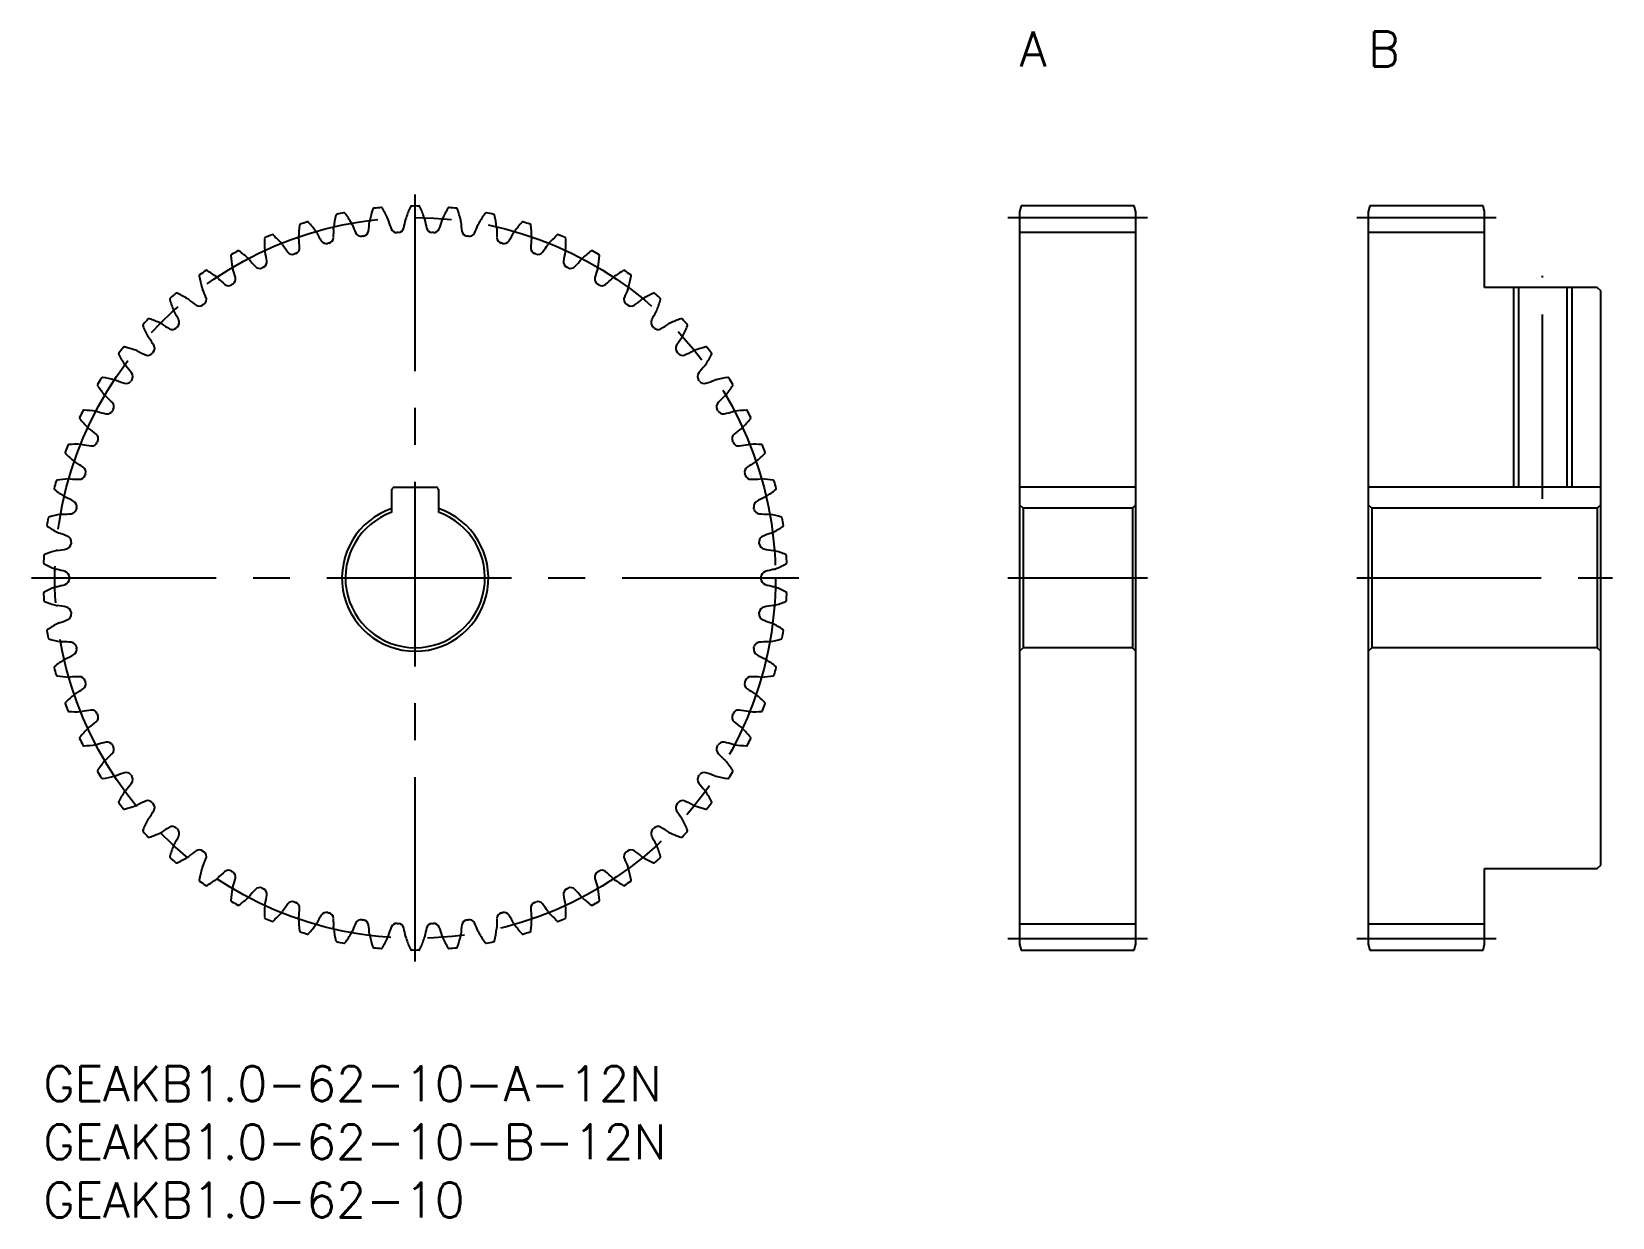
# Model space of a CAD drawing. Extents: x -1 to 135, y -13 to 89.
import ezdxf

# ---------------------------------------------------------------- set-up
doc = ezdxf.new("R2010")
doc.units = 0
doc.header["$LTSCALE"] = 0.5
doc.linetypes.add('CENTER', pattern=[50.8, 31.75, -6.35, 6.35, -6.35])
for name, color, linetype in [('MSM_CENTER', 1, 'CENTER'), ('MSM_CONTINUOUS', 7, 'CONTINUOUS'), ('MSM_NARROW', 5, 'CONTINUOUS'), ('MSM_PART_NUMBER', 7, 'CONTINUOUS')]:
    doc.layers.add(name, color=color, linetype=linetype)
doc.styles.get("Standard").update_dxf_attribs({"font": 'txt.shx', "height": 2, "bigfont": 'bigfont.shx'})

# ---------------------------------------------------------------- blocks, each defined once
blk = doc.blocks.new('*U3')
at = {"layer": 'MSM_PART_NUMBER'}
blk.add_text('GEAKB1.0-62-10-B-12N', height=3, dxfattribs=at).set_placement((0, -8))
blk = doc.blocks.new('*U4')
at = {"layer": 'MSM_PART_NUMBER'}
blk.add_text('GEAKB1.0-62-10-A-12N', height=3, dxfattribs=at).set_placement((0, -3))
blk = doc.blocks.new('*U5')
at = {"layer": 'MSM_PART_NUMBER'}
blk.add_text('GEAKB1.0-62-10', height=3, dxfattribs=at).set_placement((0, -13))
blk = doc.blocks.new('*U6')
at = {"layer": 'MSM_PART_NUMBER'}
blk.add_text('A', height=3, dxfattribs=at).set_placement((84, 86))
blk = doc.blocks.new('*U7')
at = {"layer": 'MSM_PART_NUMBER'}
blk.add_text('B', height=3, dxfattribs=at).set_placement((114, 86))

msp = doc.modelspace()

# ---------------------------------------------------------------- linework, layer by layer
at = {"layer": 'MSM_CENTER'}
for p, q in [((32, 9), (32, 75)), ((83, 73), (95, 73)), ((113, 73), (125, 73)), ((129, 48.8), (129, 68)), ((-1, 42), (65, 42)), ((83, 42), (95, 42)), ((113, 42), (135, 42)), ((83, 11), (95, 11)), ((113, 11), (125, 11))]:
    msp.add_line(p, q, dxfattribs=at)
msp.add_circle((32, 42), 31, dxfattribs=at)
at = {"layer": 'MSM_CONTINUOUS'}
for p, q in [((84.13, 74), (84, 73.5)), ((84, 73.5), (84, 10.5)), ((93.87, 74), (84.13, 74)), ((94, 73.5), (93.87, 74)), ((94, 10.5), (94, 73.5)), ((114.13, 74), (114, 73.5)), ((114, 73.5), (114, 10.5)), ((123.87, 74), (114.13, 74)), ((124, 73.5), (123.87, 74)), ((124, 67), (124, 73.5)), ((84, 71.75), (94, 71.75)), ((114, 71.75), (124, 71.75)), ((133.7, 67), (124, 67)), ((126.93, 67), (126.93, 49.8)), ((131.07, 67), (131.07, 49.8)), ((134, 66.7), (133.7, 67)), ((134, 17.3), (134, 66.7)), ((30, 47.66), (30, 49.6)), ((30.2, 49.8), (33.8, 49.8)), ((34, 49.6), (34, 47.66)), ((94, 49.8), (84, 49.8)), ((134, 49.8), (114, 49.8)), ((84.3, 48), (84, 48.3)), ((93.7, 48), (84.3, 48)), ((84.3, 48), (84.3, 36)), ((94, 48.3), (93.7, 48)), ((93.7, 48), (93.7, 36)), ((114.3, 48), (114, 48.3)), ((133.7, 48), (114.3, 48)), ((114.3, 48), (114.3, 36)), ((134, 48.3), (133.7, 48)), ((133.7, 48), (133.7, 36)), ((84.3, 36), (84, 35.7)), ((93.7, 36), (84.3, 36)), ((94, 35.7), (93.7, 36)), ((114.3, 36), (114, 35.7)), ((133.7, 36), (114.3, 36)), ((134, 35.7), (133.7, 36)), ((124, 10.5), (124, 17)), ((124, 17), (133.7, 17)), ((133.7, 17), (134, 17.3)), ((84, 12.25), (94, 12.25)), ((114, 12.25), (124, 12.25)), ((84, 10.5), (84.13, 10)), ((84.13, 10), (93.87, 10)), ((93.87, 10), (94, 10.5)), ((114, 10.5), (114.13, 10)), ((114.13, 10), (123.87, 10)), ((123.87, 10), (124, 10.5))]:
    msp.add_line(p, q, dxfattribs=at)
for centre, radius, start, end in [((38.16, 70.47), 10.33, 161.6032, 167.2581), ((28.45, 73.7), 0.1, 96.3858, 161.6032), ((32, 42), 32, 95.2271, 96.3858), ((29.09, 73.77), 0.1, 30.0097, 95.2271), ((20.23, 68.65), 10.33, 24.3548, 30.0097), ((41.01, 69.7), 10.33, 155.7968, 161.4516), ((31.68, 73.9), 0.1, 90.5793, 155.7968), ((32, 42), 32, 89.4207, 90.5793), ((32.32, 73.9), 0.1, 24.2032, 89.4207), ((22.99, 69.7), 10.33, 18.5484, 24.2032), ((43.77, 68.65), 10.33, 149.9903, 155.6452), ((34.91, 73.77), 0.1, 84.7729, 149.9903), ((32, 42), 32, 83.6142, 84.7729), ((35.55, 73.7), 0.1, 18.3968, 83.6143), ((25.84, 70.47), 10.33, 12.7419, 18.3968), ((32.3, 71.13), 10.33, 173.2161, 178.871), ((22.14, 72.34), 0.1, 107.9987, 173.2161), ((32, 42), 32, 106.84, 107.9987), ((22.76, 72.53), 0.1, 41.6226, 106.84), ((15.11, 65.73), 10.33, 35.9677, 41.6226), ((35.25, 70.95), 10.33, 167.4097, 173.0645), ((25.81, 72.1), 0.828, 173.0645, 181.9805), ((25.26, 73.18), 0.1, 102.1922, 167.4097), ((32, 42), 32, 101.0336, 102.1922), ((25.89, 73.31), 0.1, 35.8161, 101.0336), ((17.6, 67.32), 10.33, 30.1613, 35.8161), ((25.81, 72.1), 0.828, 21.2453, 30.1613), ((35.47, 75.86), 9.54, 201.2799, 206.0434), ((18.55, 73.27), 9.54, 351.376, 356.1395), ((28.89, 72.57), 0.828, 167.2581, 176.1741), ((28.89, 72.57), 0.828, 15.4388, 24.3548), ((38.88, 75.33), 9.54, 195.4734, 200.2369), ((30.53, 72.21), 0.5, 272.7785, 345.5695), ((21.78, 74.47), 9.54, 345.5695, 350.333), ((32, 72.73), 0.828, 161.4516, 170.3676), ((32, 72.73), 0.828, 9.6324, 18.5484), ((42.22, 74.47), 9.54, 189.667, 194.4305), ((33.47, 72.21), 0.5, 194.4305, 267.2215), ((25.12, 75.33), 9.54, 339.7631, 344.5266), ((35.11, 72.57), 0.828, 155.6452, 164.5612), ((35.11, 72.57), 0.828, 3.8259, 12.7419), ((45.45, 73.27), 9.54, 183.8605, 188.624), ((28.53, 75.86), 9.54, 333.9566, 338.7201), ((38.19, 72.1), 0.828, 149.8387, 158.7547), ((46.4, 67.32), 10.33, 144.1839, 149.8387), ((38.11, 73.31), 0.1, 78.9664, 144.1839), ((32, 42), 32, 77.8078, 78.9664), ((38.74, 73.18), 0.1, 12.5903, 77.8078), ((28.75, 70.95), 10.33, 6.9355, 12.5903), ((38.19, 72.1), 0.828, 358.0195, 6.9355), ((48.89, 65.73), 10.33, 138.3774, 144.0323), ((41.24, 72.53), 0.1, 73.16, 138.3774), ((32, 42), 32, 72.0013, 73.16), ((41.86, 72.34), 0.1, 6.7839, 72.0014), ((31.7, 71.13), 10.33, 1.129, 6.7839), ((19.12, 71.19), 0.1, 113.8051, 179.0226), ((29.36, 71.01), 10.33, 179.0226, 184.6774), ((32, 42), 32, 112.6465, 113.8051), ((19.72, 71.44), 0.1, 47.429, 112.6465), ((12.79, 63.9), 10.33, 41.7742, 47.429), ((19.88, 70.24), 0.828, 32.8582, 41.7742), ((22.8, 71.32), 0.828, 178.871, 187.787), ((12.53, 69.92), 9.54, 2.9889, 7.7524), ((22.8, 71.32), 0.828, 27.0517, 35.9677), ((32.03, 76.04), 9.54, 207.0863, 211.8498), ((24.35, 71.27), 0.5, 211.8498, 284.6408), ((32, 42), 29.75, 104.3914, 104.6408), ((24.48, 71.3), 0.5, 284.3914, 357.1824), ((15.45, 71.75), 9.54, 357.1824, 1.9459), ((27.35, 71.89), 0.5, 206.0434, 278.8344), ((32, 42), 29.75, 98.585, 98.8344), ((27.48, 71.91), 0.5, 278.585, 351.376), ((30.4, 72.21), 0.5, 200.2369, 273.0279), ((32, 42), 29.75, 92.7785, 93.0279), ((32, 42), 29.75, 86.9721, 87.2215), ((33.6, 72.21), 0.5, 266.9721, 339.7631), ((36.52, 71.91), 0.5, 188.624, 261.415), ((32, 42), 29.75, 81.1656, 81.415), ((36.65, 71.89), 0.5, 261.1656, 333.9566), ((48.55, 71.75), 9.54, 178.0541, 182.8176), ((39.52, 71.3), 0.5, 182.8176, 255.6086), ((32, 42), 29.75, 75.3592, 75.6086), ((39.65, 71.27), 0.5, 255.3592, 328.1502), ((31.97, 76.04), 9.54, 328.1502, 332.9137), ((41.2, 71.32), 0.828, 144.0323, 152.9483), ((51.47, 69.92), 9.54, 172.2476, 177.0111), ((41.2, 71.32), 0.828, 352.213, 1.129), ((44.12, 70.24), 0.828, 138.2258, 147.1418), ((51.21, 63.9), 10.33, 132.571, 138.2258), ((44.28, 71.44), 0.1, 67.3535, 132.571), ((32, 42), 32, 66.1949, 67.3535), ((44.88, 71.19), 0.1, 0.9774, 66.1949), ((34.64, 71.01), 10.33, 355.3226, 0.9774), ((16.24, 69.73), 0.1, 119.6116, 184.829), ((26.43, 70.6), 10.33, 184.829, 190.4839), ((32, 42), 32, 118.4529, 119.6116), ((16.8, 70.05), 0.1, 53.2355, 118.4529), ((10.68, 61.85), 10.33, 47.5806, 53.2355), ((17.09, 68.87), 0.828, 38.6646, 47.5806), ((25.18, 75.35), 9.54, 218.6992, 223.4627), ((19.88, 70.24), 0.828, 184.6774, 193.5934), ((9.81, 67.81), 9.54, 8.7953, 13.5588), ((28.59, 75.87), 9.54, 212.8928, 217.6563), ((21.43, 70.34), 0.5, 217.6563, 290.4473), ((32, 42), 29.75, 110.1979, 110.4473), ((21.56, 70.39), 0.5, 290.1979, 2.9889), ((42.44, 70.39), 0.5, 177.0111, 249.8021), ((32, 42), 29.75, 69.5527, 69.8021), ((42.57, 70.34), 0.5, 249.5527, 322.3437), ((35.41, 75.87), 9.54, 322.3437, 327.1072), ((54.19, 67.81), 9.54, 166.4412, 171.2047), ((44.12, 70.24), 0.828, 346.4066, 355.3226), ((38.82, 75.35), 9.54, 316.5373, 321.3008), ((46.91, 68.87), 0.828, 132.4194, 141.3354), ((53.32, 61.85), 10.33, 126.7645, 132.4194), ((47.2, 70.05), 0.1, 61.5471, 126.7645), ((32, 42), 32, 60.3884, 61.5471), ((37.57, 70.6), 10.33, 349.5161, 355.171), ((47.76, 69.73), 0.1, 355.171, 60.3885), ((13.51, 68), 0.1, 125.418, 190.6355), ((32, 42), 32, 124.2594, 125.418), ((14.04, 68.37), 0.1, 59.042, 124.2594), ((8.78, 59.59), 10.33, 53.3871, 59.042), ((17.09, 68.87), 0.828, 190.4839, 199.3999), ((7.31, 65.43), 9.54, 14.6018, 19.3653), ((18.62, 69.13), 0.5, 223.4627, 296.2537), ((32, 42), 29.75, 116.0043, 116.2537), ((18.74, 69.19), 0.5, 296.0043, 8.7953), ((45.26, 69.19), 0.5, 171.2047, 243.9957), ((32, 42), 29.75, 63.7463, 63.9957), ((45.38, 69.13), 0.5, 243.7463, 316.5373), ((56.69, 65.43), 9.54, 160.6347, 165.3982), ((46.91, 68.87), 0.828, 340.6001, 349.5161), ((55.22, 59.59), 10.33, 120.958, 126.6129), ((49.96, 68.37), 0.1, 55.7406, 120.958), ((32, 42), 32, 54.582, 55.7406), ((50.49, 68), 0.1, 349.3645, 54.582), ((23.57, 69.89), 10.33, 190.6355, 196.2903), ((14.45, 67.22), 0.828, 196.2903, 205.2063), ((5.06, 62.81), 9.54, 20.4082, 25.1717), ((14.45, 67.22), 0.828, 44.4711, 53.3871), ((21.84, 74.49), 9.54, 224.5057, 229.2692), ((15.94, 67.64), 0.5, 229.2692, 302.0602), ((32, 42), 29.75, 121.8108, 122.0602), ((16.05, 67.71), 0.5, 301.8108, 14.6018), ((47.95, 67.71), 0.5, 165.3982, 238.1892), ((32, 42), 29.75, 57.9398, 58.1892), ((48.06, 67.64), 0.5, 237.9398, 310.7308), ((42.16, 74.49), 9.54, 310.7308, 315.4943), ((49.55, 67.22), 0.828, 126.6129, 135.5289), ((58.94, 62.81), 9.54, 154.8283, 159.5918), ((49.55, 67.22), 0.828, 334.7937, 343.7097), ((40.43, 69.89), 10.33, 343.7097, 349.3645), ((10.98, 65.99), 0.1, 131.2245, 196.4419), ((20.79, 68.89), 10.33, 196.4419, 202.0968), ((32, 42), 32, 130.0658, 131.2245), ((11.47, 66.41), 0.1, 64.8484, 130.0658), ((7.12, 57.15), 10.33, 59.1935, 64.8484), ((11.99, 65.31), 0.828, 50.2775, 59.1935), ((18.61, 73.29), 9.54, 230.3121, 235.0756), ((13.43, 65.88), 0.5, 235.0756, 307.8666), ((32, 42), 29.75, 127.6172, 127.8666), ((13.54, 65.96), 0.5, 307.6172, 20.4082), ((50.46, 65.96), 0.5, 159.5918, 232.3828), ((32, 42), 29.75, 52.1334, 52.3828), ((50.57, 65.88), 0.5, 232.1334, 304.9244), ((45.39, 73.29), 9.54, 304.9244, 309.6879), ((52.01, 65.31), 0.828, 120.8065, 129.7225), ((56.88, 57.15), 10.33, 115.1516, 120.8065), ((52.53, 66.41), 0.1, 49.9342, 115.1516), ((32, 42), 32, 48.7755, 49.9342), ((43.21, 68.89), 10.33, 337.9032, 343.5581), ((53.02, 65.99), 0.1, 343.5581, 48.7756), ((32, 42), 32, 135.8723, 137.0309), ((9.1, 64.21), 0.1, 70.6549, 135.8723), ((5.71, 54.56), 10.33, 65, 70.6549), ((9.73, 63.17), 0.828, 56.084, 65), ((11.99, 65.31), 0.828, 202.0968, 211.0128), ((3.1, 59.98), 9.54, 26.2147, 30.9782), ((11.21, 63.97), 0.5, 313.4237, 26.2147), ((52.79, 63.97), 0.5, 153.7853, 226.5763), ((60.9, 59.98), 9.54, 149.0218, 153.7853), ((52.01, 65.31), 0.828, 328.9872, 337.9032), ((54.27, 63.17), 0.828, 115, 123.916), ((58.29, 54.56), 10.33, 109.3451, 115), ((54.9, 64.21), 0.1, 44.1277, 109.3451), ((32, 42), 32, 42.9691, 44.1277), ((8.66, 63.74), 0.1, 137.0309, 202.2484), ((18.13, 67.62), 10.33, 202.2484, 207.9032), ((9.73, 63.17), 0.828, 207.9032, 216.8192), ((1.43, 56.96), 9.54, 32.0212, 36.7846), ((15.51, 71.78), 9.54, 236.1186, 240.8821), ((11.11, 63.88), 0.5, 240.8821, 313.6731), ((32, 42), 29.75, 133.4237, 133.6731), ((32, 42), 29.75, 46.3269, 46.5763), ((52.89, 63.88), 0.5, 226.3269, 299.1179), ((48.49, 71.78), 9.54, 299.1179, 303.8814), ((62.57, 56.96), 9.54, 143.2154, 147.9788), ((54.27, 63.17), 0.828, 323.1808, 332.0968), ((45.87, 67.62), 10.33, 332.0968, 337.7516), ((55.34, 63.74), 0.1, 337.7516, 42.9691), ((6.58, 61.27), 0.1, 142.8374, 208.0548), ((15.61, 66.08), 10.33, 208.0548, 213.7097), ((32, 42), 32, 141.6787, 142.8374), ((6.97, 61.78), 0.1, 76.4613, 141.6788), ((4.58, 51.83), 10.33, 70.8065, 76.4613), ((7.7, 60.81), 0.828, 61.8904, 70.8065), ((12.58, 69.95), 9.54, 241.925, 246.6885), ((9, 61.65), 0.5, 246.6885, 319.4795), ((32, 42), 29.75, 139.2301, 139.4795), ((9.09, 61.75), 0.5, 319.2301, 32.0212), ((54.91, 61.75), 0.5, 147.9789, 220.7699), ((32, 42), 29.75, 40.5205, 40.7699), ((55, 61.65), 0.5, 220.5205, 293.3115), ((51.42, 69.95), 9.54, 293.3115, 298.075), ((56.3, 60.81), 0.828, 109.1935, 118.1096), ((59.42, 51.83), 10.33, 103.5387, 109.1935), ((48.39, 66.08), 10.33, 326.2903, 331.9452), ((57.03, 61.78), 0.1, 38.3213, 103.5387), ((32, 42), 32, 37.1626, 38.3213), ((57.42, 61.27), 0.1, 331.9452, 37.1626), ((7.7, 60.81), 0.828, 213.7097, 222.6257), ((0.07, 53.79), 9.54, 37.8276, 42.5911), ((63.93, 53.79), 9.54, 137.4089, 142.1724), ((56.3, 60.81), 0.828, 317.3743, 326.2903), ((4.76, 58.6), 0.1, 148.6438, 213.8613), ((32, 42), 32, 147.4852, 148.6438), ((13.26, 64.3), 10.33, 213.8613, 219.5161), ((5.1, 59.15), 0.1, 82.2678, 147.4852), ((3.72, 49.01), 10.33, 76.6129, 82.2678), ((5.92, 58.25), 0.828, 67.6969, 76.6129), ((9.85, 67.85), 9.54, 247.7315, 252.495), ((7.13, 59.23), 0.5, 252.495, 325.286), ((32, 42), 29.75, 145.0366, 145.286), ((7.21, 59.33), 0.5, 325.0366, 37.8276), ((56.79, 59.33), 0.5, 142.1724, 214.9634), ((32, 42), 29.75, 34.714, 34.9634), ((56.87, 59.23), 0.5, 214.714, 287.505), ((54.15, 67.85), 9.54, 287.505, 292.2685), ((58.08, 58.25), 0.828, 103.3871, 112.3031), ((60.28, 49.01), 10.33, 97.7322, 103.3871), ((50.74, 64.3), 10.33, 320.4839, 326.1387), ((58.9, 59.15), 0.1, 32.5148, 97.7322), ((32, 42), 32, 31.3562, 32.5148), ((59.24, 58.6), 0.1, 326.1387, 31.3561), ((5.92, 58.25), 0.828, 219.5161, 228.4321), ((-0.96, 50.5), 9.54, 43.6341, 48.3975), ((64.96, 50.5), 9.54, 131.6025, 136.3659), ((58.08, 58.25), 0.828, 311.5679, 320.4839), ((3.22, 55.76), 0.1, 154.4503, 219.6677), ((32, 42), 32, 153.2917, 154.4503), ((3.5, 56.34), 0.1, 88.0742, 153.2917), ((3.16, 46.11), 10.33, 82.4194, 88.0742), ((4.41, 55.53), 0.828, 73.5033, 82.4194), ((7.35, 65.47), 9.54, 253.538, 258.3014), ((5.52, 56.62), 0.5, 258.3014, 331.0924), ((5.58, 56.74), 0.5, 330.843, 43.6341), ((32, 42), 29.75, 150.843, 151.0924), ((58.42, 56.74), 0.5, 136.366, 209.157), ((32, 42), 29.75, 28.9076, 29.157), ((58.48, 56.62), 0.5, 208.9076, 281.6986), ((56.65, 65.47), 9.54, 281.6986, 286.462), ((59.59, 55.53), 0.828, 97.5806, 106.4967), ((60.84, 46.11), 10.33, 91.9258, 97.5806), ((60.5, 56.34), 0.1, 26.7083, 91.9258), ((32, 42), 32, 25.5497, 26.7083), ((60.78, 55.76), 0.1, 320.3323, 25.5497), ((11.1, 62.29), 10.33, 219.6677, 225.3226), ((4.41, 55.53), 0.828, 225.3226, 234.2386), ((-1.65, 47.12), 9.54, 49.4405, 54.204), ((65.65, 47.12), 9.54, 125.796, 130.5595), ((59.59, 55.53), 0.828, 305.7614, 314.6774), ((52.9, 62.29), 10.33, 314.6774, 320.3323), ((32, 42), 32, 159.0981, 160.2567), ((2.2, 53.38), 0.1, 93.8807, 159.0981), ((2.89, 43.17), 10.33, 88.2258, 93.8807), ((3.19, 52.67), 0.828, 79.3098, 88.2258), ((5.1, 62.86), 9.54, 259.3444, 264.1079), ((4.18, 53.87), 0.5, 264.1079, 336.8989), ((4.23, 53.99), 0.5, 336.6495, 49.4405), ((32, 42), 29.75, 156.6495, 156.8989), ((59.77, 53.99), 0.5, 130.5595, 203.3505), ((32, 42), 29.75, 23.1011, 23.3505), ((59.82, 53.87), 0.5, 203.1011, 275.8921), ((58.9, 62.86), 9.54, 275.8921, 280.6556), ((60.81, 52.67), 0.828, 91.7742, 100.6902), ((61.11, 43.17), 10.33, 86.1193, 91.7742), ((61.8, 53.38), 0.1, 20.9019, 86.1193), ((32, 42), 32, 19.7433, 20.9019), ((1.98, 52.78), 0.1, 160.2567, 225.4742), ((9.15, 60.07), 10.33, 225.4742, 231.129), ((3.19, 52.67), 0.828, 231.129, 240.0451), ((-2, 43.69), 9.54, 55.247, 60.0104), ((66, 43.69), 9.54, 119.9896, 124.753), ((60.81, 52.67), 0.828, 299.9549, 308.871), ((54.85, 60.07), 10.33, 308.871, 314.5258), ((62.02, 52.78), 0.1, 314.5258, 19.7432), ((32, 42), 32, 164.9046, 166.0632), ((1.2, 50.31), 0.1, 99.6871, 164.9046), ((2.92, 40.22), 10.33, 94.0323, 99.6871), ((2.25, 49.7), 0.828, 85.1162, 94.0323), ((3.13, 60.03), 9.54, 265.1509, 269.9143), ((3.12, 50.99), 0.5, 269.9143, 342.7054), ((3.16, 51.12), 0.5, 342.4559, 55.247), ((32, 42), 29.75, 162.4559, 162.7054), ((60.84, 51.12), 0.5, 124.753, 197.5441), ((32, 42), 29.75, 17.2946, 17.5441), ((60.88, 50.99), 0.5, 197.2946, 270.0857), ((60.87, 60.03), 9.54, 270.0857, 274.8491), ((61.75, 49.7), 0.828, 85.9677, 94.8838), ((61.08, 40.22), 10.33, 80.3129, 85.9677), ((62.8, 50.31), 0.1, 15.0954, 80.3129), ((32, 42), 32, 13.9368, 15.0954), ((1.04, 49.68), 0.1, 166.0632, 231.2806), ((7.44, 57.67), 10.33, 231.2806, 236.9355), ((2.25, 49.7), 0.828, 236.9355, 245.8515), ((30.2, 49.6), 0.2, 90, 180), ((33.8, 49.6), 0.2, 0, 90), ((61.75, 49.7), 0.828, 294.1485, 303.0645), ((56.56, 57.67), 10.33, 303.0645, 308.7194), ((62.96, 49.68), 0.1, 308.7194, 13.9368), ((-1.99, 40.24), 9.54, 61.0534, 65.8169), ((2.36, 48.02), 0.5, 275.7208, 348.5118), ((2.38, 48.15), 0.5, 348.2624, 61.0534), ((32, 42), 29.75, 168.2624, 168.5118), ((32, 42), 6.3, 108.5094, 71.4906), ((32, 42), 6, 109.4712, 70.5288), ((61.62, 48.15), 0.5, 118.9466, 191.7376), ((32, 42), 29.75, 11.4882, 11.7376), ((61.64, 48.02), 0.5, 191.4882, 264.2792), ((65.99, 40.24), 9.54, 114.1831, 118.9466), ((32, 42), 32, 170.711, 171.8696), ((0.42, 46.51), 0.1, 171.8696, 237.0871), ((5.98, 55.1), 10.33, 237.0871, 242.7419), ((0.52, 47.15), 0.1, 105.4936, 170.711), ((3.25, 37.29), 10.33, 99.8387, 105.4936), ((1.63, 46.65), 0.828, 90.9227, 99.8387), ((1.46, 57.02), 9.54, 270.9573, 275.7208), ((62.54, 57.02), 9.54, 264.2792, 269.0427), ((62.37, 46.65), 0.828, 80.1613, 89.0773), ((60.75, 37.29), 10.33, 74.5064, 80.1613), ((58.02, 55.1), 10.33, 297.2581, 302.9129), ((63.48, 47.15), 0.1, 9.289, 74.5064), ((32, 42), 32, 8.1304, 9.289), ((63.58, 46.51), 0.1, 302.9129, 8.1303), ((1.63, 46.65), 0.828, 242.7419, 251.658), ((-1.64, 36.81), 9.54, 66.8599, 71.6233), ((1.9, 44.99), 0.5, 281.5272, 354.3183), ((1.91, 45.13), 0.5, 354.0688, 66.8599), ((32, 42), 29.75, 174.0688, 174.3183), ((62.09, 45.13), 0.5, 113.1401, 185.9312), ((32, 42), 29.75, 5.6817, 5.9312), ((62.1, 44.99), 0.5, 185.6817, 258.4728), ((65.64, 36.81), 9.54, 108.3767, 113.1401), ((62.37, 46.65), 0.828, 288.342, 297.2581), ((32, 42), 32, 176.5175, 177.6761), ((0.16, 43.94), 0.1, 111.3, 176.5174), ((3.88, 34.4), 10.33, 105.6452, 111.3), ((1.31, 43.56), 0.828, 96.7291, 105.6452), ((0.09, 53.85), 9.54, 276.7638, 281.5272), ((63.91, 53.85), 9.54, 258.4728, 263.2362), ((62.69, 43.56), 0.828, 74.3548, 83.2709), ((60.12, 34.4), 10.33, 68.7, 74.3548), ((63.84, 43.94), 0.1, 3.4825, 68.7), ((32, 42), 32, 2.3239, 3.4825), ((0.13, 43.29), 0.1, 177.6761, 242.8935), ((4.79, 52.4), 10.33, 242.8935, 248.5484), ((1.31, 43.56), 0.828, 248.5484, 257.4644), ((-0.94, 33.44), 9.54, 72.6663, 77.4298), ((1.75, 42.07), 0.5, 359.8753, 72.6663), ((62.25, 42.07), 0.5, 107.3337, 180.1247), ((64.94, 33.44), 9.54, 102.5702, 107.3337), ((62.69, 43.56), 0.828, 282.5356, 291.4516), ((59.21, 52.4), 10.33, 291.4516, 297.1065), ((63.87, 43.29), 0.1, 297.1065, 2.3239), ((4.79, 31.6), 10.33, 111.4516, 117.1065), ((1.31, 40.44), 0.828, 102.5356, 111.4516), ((-0.94, 50.56), 9.54, 282.5702, 287.3337), ((1.75, 41.93), 0.5, 287.3337, 0.1247), ((32, 42), 29.75, 179.8753, 180.1247), ((32, 42), 29.75, 359.8753, 0.1247), ((62.25, 41.93), 0.5, 179.8753, 252.6663), ((64.94, 50.56), 9.54, 252.6663, 257.4298), ((62.69, 40.44), 0.828, 68.5484, 77.4644), ((59.21, 31.6), 10.33, 62.8935, 68.5484), ((0.13, 40.71), 0.1, 117.1065, 182.3239), ((32, 42), 32, 182.3239, 183.4825), ((0.16, 40.06), 0.1, 183.4825, 248.7), ((3.88, 49.6), 10.33, 248.7, 254.3548), ((1.31, 40.44), 0.828, 254.3548, 263.2709), ((0.09, 30.15), 9.54, 78.4728, 83.2362), ((1.9, 39.01), 0.5, 5.6817, 78.4728), ((62.1, 39.01), 0.5, 101.5272, 174.3183), ((63.91, 30.15), 9.54, 96.7638, 101.5272), ((62.69, 40.44), 0.828, 276.7291, 285.6452), ((60.12, 49.6), 10.33, 285.6452, 291.3), ((63.84, 40.06), 0.1, 291.3, 356.5174), ((63.87, 40.71), 0.1, 357.6761, 62.8935), ((32, 42), 32, 356.5175, 357.6761), ((5.98, 28.9), 10.33, 117.2581, 122.9129), ((1.63, 37.35), 0.828, 108.342, 117.2581), ((-1.64, 47.19), 9.54, 288.3767, 293.1401), ((1.91, 38.87), 0.5, 293.1401, 5.9312), ((32, 42), 29.75, 185.6817, 185.9312), ((32, 42), 29.75, 354.0688, 354.3183), ((62.09, 38.87), 0.5, 174.0688, 246.8599), ((65.64, 47.19), 9.54, 246.8599, 251.6233), ((62.37, 37.35), 0.828, 62.7419, 71.658), ((58.02, 28.9), 10.33, 57.0871, 62.7419), ((0.42, 37.49), 0.1, 122.9129, 188.1303), ((32, 42), 32, 188.1304, 189.289), ((0.52, 36.85), 0.1, 189.289, 254.5064), ((3.25, 46.71), 10.33, 254.5064, 260.1613), ((60.75, 46.71), 10.33, 279.8387, 285.4936), ((63.48, 36.85), 0.1, 285.4936, 350.711), ((32, 42), 32, 350.711, 351.8696), ((63.58, 37.49), 0.1, 351.8696, 57.0871), ((1.63, 37.35), 0.828, 260.1613, 269.0773), ((1.46, 26.98), 9.54, 84.2792, 89.0427), ((-1.99, 43.76), 9.54, 294.1831, 298.9466), ((2.36, 35.98), 0.5, 11.4882, 84.2792), ((2.38, 35.85), 0.5, 298.9466, 11.7376), ((32, 42), 29.75, 191.4882, 191.7376), ((61.62, 35.85), 0.5, 168.2624, 241.0534), ((32, 42), 29.75, 348.2624, 348.5118), ((61.64, 35.98), 0.5, 95.7208, 168.5118), ((65.99, 43.76), 9.54, 241.0534, 245.8169), ((62.54, 26.98), 9.54, 90.9573, 95.7208), ((62.37, 37.35), 0.828, 270.9227, 279.8387), ((1.04, 34.32), 0.1, 128.7194, 193.9368), ((32, 42), 32, 193.9368, 195.0954), ((7.44, 26.33), 10.33, 123.0645, 128.7194), ((2.25, 34.3), 0.828, 114.1485, 123.0645), ((61.75, 34.3), 0.828, 56.9355, 65.8515), ((56.56, 26.33), 10.33, 51.2806, 56.9355), ((32, 42), 32, 344.9046, 346.0632), ((62.96, 34.32), 0.1, 346.0632, 51.2806), ((1.2, 33.69), 0.1, 195.0954, 260.3129), ((2.92, 43.78), 10.33, 260.3129, 265.9677), ((2.25, 34.3), 0.828, 265.9677, 274.8838), ((3.13, 23.97), 9.54, 90.0857, 94.8491), ((3.12, 33.01), 0.5, 17.2946, 90.0857), ((3.16, 32.88), 0.5, 304.753, 17.5441), ((32, 42), 29.75, 197.2946, 197.5441), ((60.84, 32.88), 0.5, 162.4559, 235.2469), ((32, 42), 29.75, 342.4559, 342.7054), ((60.88, 33.01), 0.5, 89.9143, 162.7054), ((60.87, 23.97), 9.54, 85.1509, 89.9143), ((61.75, 34.3), 0.828, 265.1162, 274.0323), ((61.08, 43.78), 10.33, 274.0323, 279.6871), ((62.8, 33.69), 0.1, 279.6871, 344.9045), ((1.98, 31.22), 0.1, 134.5258, 199.7432), ((9.15, 23.93), 10.33, 128.871, 134.5258), ((3.19, 31.33), 0.828, 119.9549, 128.871), ((-2, 40.31), 9.54, 299.9896, 304.753), ((66, 40.31), 9.54, 235.247, 240.0104), ((60.81, 31.33), 0.828, 51.129, 60.0451), ((54.85, 23.93), 10.33, 45.4742, 51.129), ((62.02, 31.22), 0.1, 340.2567, 45.4742), ((32, 42), 32, 199.7433, 200.9019), ((2.2, 30.62), 0.1, 200.9019, 266.1193), ((2.89, 40.83), 10.33, 266.1193, 271.7742), ((3.19, 31.33), 0.828, 271.7742, 280.6902), ((5.1, 21.14), 9.54, 95.8921, 100.6556), ((4.18, 30.13), 0.5, 23.1011, 95.8921), ((4.23, 30.01), 0.5, 310.5595, 23.3505), ((32, 42), 29.75, 203.1011, 203.3505), ((59.77, 30.01), 0.5, 156.6495, 229.4405), ((32, 42), 29.75, 336.6495, 336.8989), ((59.82, 30.13), 0.5, 84.1079, 156.8989), ((58.9, 21.14), 9.54, 79.3444, 84.1079), ((60.81, 31.33), 0.828, 259.3098, 268.2258), ((61.11, 40.83), 10.33, 268.2258, 273.8807), ((61.8, 30.62), 0.1, 273.8807, 339.0981), ((32, 42), 32, 339.0981, 340.2567), ((11.1, 21.71), 10.33, 134.6774, 140.3323), ((4.41, 28.47), 0.828, 125.7614, 134.6774), ((-1.65, 36.88), 9.54, 305.796, 310.5595), ((65.65, 36.88), 9.54, 229.4405, 234.204), ((59.59, 28.47), 0.828, 45.3226, 54.2386), ((52.9, 21.71), 10.33, 39.6677, 45.3226), ((3.22, 28.24), 0.1, 140.3323, 205.5497), ((32, 42), 32, 205.5497, 206.7083), ((3.5, 27.66), 0.1, 206.7083, 271.9258), ((3.16, 37.89), 10.33, 271.9258, 277.5806), ((4.41, 28.47), 0.828, 277.5806, 286.4967), ((7.35, 18.53), 9.54, 101.6986, 106.462), ((5.52, 27.38), 0.5, 28.9076, 101.6986), ((5.58, 27.26), 0.5, 316.3659, 29.157), ((32, 42), 29.75, 208.9076, 209.157), ((58.42, 27.26), 0.5, 150.843, 223.6341), ((32, 42), 29.75, 330.843, 331.0924), ((58.48, 27.38), 0.5, 78.3014, 151.0924), ((56.65, 18.53), 9.54, 73.538, 78.3014), ((59.59, 28.47), 0.828, 253.5033, 262.4194), ((60.84, 37.89), 10.33, 262.4194, 268.0742), ((60.5, 27.66), 0.1, 268.0742, 333.2916), ((32, 42), 32, 333.2917, 334.4503), ((60.78, 28.24), 0.1, 334.4503, 39.6677), ((13.26, 19.7), 10.33, 140.4839, 146.1387), ((5.92, 25.75), 0.828, 131.5679, 140.4839), ((-0.96, 33.5), 9.54, 311.6025, 316.3659), ((64.96, 33.5), 9.54, 223.6341, 228.3975), ((58.08, 25.75), 0.828, 39.5161, 48.4321), ((50.74, 19.7), 10.33, 33.8613, 39.5161), ((4.76, 25.4), 0.1, 146.1387, 211.3561), ((32, 42), 32, 211.3562, 212.5148), ((5.1, 24.85), 0.1, 212.5148, 277.7322), ((3.72, 34.99), 10.33, 277.7322, 283.3871), ((5.92, 25.75), 0.828, 283.3871, 292.3031), ((9.85, 16.15), 9.54, 107.505, 112.2685), ((7.13, 24.77), 0.5, 34.714, 107.505), ((32, 42), 29.75, 214.714, 214.9634), ((7.21, 24.67), 0.5, 322.1724, 34.9634), ((56.79, 24.67), 0.5, 145.0366, 217.8276), ((32, 42), 29.75, 325.0366, 325.286), ((56.87, 24.77), 0.5, 72.495, 145.286), ((54.15, 16.15), 9.54, 67.7315, 72.495), ((58.08, 25.75), 0.828, 247.6969, 256.6129), ((60.28, 34.99), 10.33, 256.6129, 262.2678), ((58.9, 24.85), 0.1, 262.2678, 327.4852), ((32, 42), 32, 327.4852, 328.6438), ((59.24, 25.4), 0.1, 328.6438, 33.8613), ((15.61, 17.92), 10.33, 146.2903, 151.9452), ((7.7, 23.19), 0.828, 137.3743, 146.2903), ((0.07, 30.21), 9.54, 317.4089, 322.1724), ((63.93, 30.21), 9.54, 217.8276, 222.5911), ((56.3, 23.19), 0.828, 33.7097, 42.6257), ((48.39, 17.92), 10.33, 28.0548, 33.7097), ((6.58, 22.73), 0.1, 151.9452, 217.1626), ((32, 42), 32, 217.1626, 218.3213), ((6.97, 22.22), 0.1, 218.3213, 283.5387), ((4.58, 32.17), 10.33, 283.5387, 289.1935), ((7.7, 23.19), 0.828, 289.1935, 298.1096), ((12.58, 14.05), 9.54, 113.3115, 118.075), ((9, 22.35), 0.5, 40.5205, 113.3115), ((1.43, 27.04), 9.54, 323.2154, 327.9788), ((32, 42), 29.75, 220.5205, 220.7699), ((9.09, 22.25), 0.5, 327.9788, 40.7699), ((54.91, 22.25), 0.5, 139.2301, 212.0211), ((62.57, 27.04), 9.54, 212.0212, 216.7846), ((32, 42), 29.75, 319.2301, 319.4795), ((55, 22.35), 0.5, 66.6885, 139.4795), ((51.42, 14.05), 9.54, 61.925, 66.6885), ((56.3, 23.19), 0.828, 241.8904, 250.8065), ((59.42, 32.17), 10.33, 250.8065, 256.4613), ((57.03, 22.22), 0.1, 256.4613, 321.6788), ((32, 42), 32, 321.6787, 322.8374), ((57.42, 22.73), 0.1, 322.8374, 28.0548), ((18.13, 16.38), 10.33, 152.0968, 157.7516), ((9.73, 20.83), 0.828, 143.1808, 152.0968), ((15.51, 12.22), 9.54, 119.1179, 123.8814), ((11.11, 20.12), 0.5, 46.3269, 119.1179), ((32, 42), 29.75, 226.3269, 226.5763), ((32, 42), 29.75, 313.4237, 313.6731), ((52.89, 20.12), 0.5, 60.8821, 133.6731), ((48.49, 12.22), 9.54, 56.1186, 60.8821), ((54.27, 20.83), 0.828, 27.9032, 36.8192), ((45.87, 16.38), 10.33, 22.2484, 27.9032), ((8.66, 20.26), 0.1, 157.7516, 222.9691), ((32, 42), 32, 222.9691, 224.1277), ((9.1, 19.79), 0.1, 224.1277, 289.3451), ((5.71, 29.44), 10.33, 289.3451, 295), ((9.73, 20.83), 0.828, 295, 303.916), ((11.99, 18.69), 0.828, 148.9872, 157.9032), ((3.1, 24.02), 9.54, 329.0218, 333.7853), ((11.21, 20.03), 0.5, 333.7853, 46.5763), ((52.79, 20.03), 0.5, 133.4237, 206.2147), ((60.9, 24.02), 9.54, 206.2147, 210.9782), ((52.01, 18.69), 0.828, 22.0968, 31.0128), ((54.27, 20.83), 0.828, 236.084, 245), ((58.29, 29.44), 10.33, 245, 250.6549), ((54.9, 19.79), 0.1, 250.6549, 315.8723), ((32, 42), 32, 315.8723, 317.0309), ((55.34, 20.26), 0.1, 317.0309, 22.2484), ((20.79, 15.11), 10.33, 157.9032, 163.5581), ((10.98, 18.01), 0.1, 163.5581, 228.7755), ((32, 42), 32, 228.7755, 229.9342), ((7.12, 26.85), 10.33, 295.1516, 300.8065), ((11.99, 18.69), 0.828, 300.8065, 309.7225), ((18.61, 10.71), 9.54, 124.9244, 129.6879), ((13.43, 18.12), 0.5, 52.1334, 124.9244), ((5.06, 21.19), 9.54, 334.8283, 339.5918), ((32, 42), 29.75, 232.1334, 232.3828), ((13.54, 18.04), 0.5, 339.5917, 52.3828), ((50.46, 18.04), 0.5, 127.6172, 200.4082), ((58.94, 21.19), 9.54, 200.4082, 205.1717), ((32, 42), 29.75, 307.6172, 307.8666), ((50.57, 18.12), 0.5, 55.0756, 127.8666), ((45.39, 10.71), 9.54, 50.3121, 55.0756), ((52.01, 18.69), 0.828, 230.2775, 239.1936), ((56.88, 26.85), 10.33, 239.1935, 244.8484), ((32, 42), 32, 310.0658, 311.2245), ((43.21, 15.11), 10.33, 16.4419, 22.0968), ((53.02, 18.01), 0.1, 311.2245, 16.4419), ((11.47, 17.59), 0.1, 229.9342, 295.1516), ((23.57, 14.11), 10.33, 163.7097, 169.3645), ((14.45, 16.78), 0.828, 154.7937, 163.7097), ((21.84, 9.51), 9.54, 130.7308, 135.4943), ((15.94, 16.36), 0.5, 57.9398, 130.7308), ((32, 42), 29.75, 237.9398, 238.1892), ((16.05, 16.29), 0.5, 345.3982, 58.1892), ((47.95, 16.29), 0.5, 121.8108, 194.6018), ((32, 42), 29.75, 301.8108, 302.0602), ((48.06, 16.36), 0.5, 49.2692, 122.0602), ((42.16, 9.51), 9.54, 44.5057, 49.2692), ((49.55, 16.78), 0.828, 16.2903, 25.2063), ((40.43, 14.11), 10.33, 10.6355, 16.2903), ((52.53, 17.59), 0.1, 244.8484, 310.0659), ((13.51, 16), 0.1, 169.3645, 234.582), ((32, 42), 32, 234.582, 235.7406), ((14.04, 15.63), 0.1, 235.7406, 300.958), ((8.78, 24.41), 10.33, 300.958, 306.6129), ((14.45, 16.78), 0.828, 306.6129, 315.5289), ((26.43, 13.4), 10.33, 169.5161, 175.171), ((17.09, 15.13), 0.828, 160.6001, 169.5161), ((7.31, 18.57), 9.54, 340.6347, 345.3982), ((25.18, 8.65), 9.54, 136.5373, 141.3008), ((18.62, 14.87), 0.5, 63.7463, 136.5373), ((32, 42), 29.75, 243.7463, 243.9957), ((18.74, 14.81), 0.5, 351.2047, 63.9957), ((45.26, 14.81), 0.5, 116.0043, 188.7953), ((32, 42), 29.75, 296.0043, 296.2537), ((45.38, 14.87), 0.5, 43.4627, 116.2537), ((38.82, 8.65), 9.54, 38.6992, 43.4627), ((56.69, 18.57), 9.54, 194.6018, 199.3653), ((46.91, 15.13), 0.828, 10.4839, 19.3999), ((37.57, 13.4), 10.33, 4.829, 10.4839), ((49.55, 16.78), 0.828, 224.4711, 233.3871), ((55.22, 24.41), 10.33, 233.3871, 239.042), ((49.96, 15.63), 0.1, 239.042, 304.2594), ((32, 42), 32, 304.2594, 305.418), ((50.49, 16), 0.1, 305.418, 10.6355), ((16.24, 14.27), 0.1, 175.171, 240.3884), ((32, 42), 32, 240.3884, 241.5471), ((16.8, 13.95), 0.1, 241.5471, 306.7645), ((10.68, 22.15), 10.33, 306.7645, 312.4194), ((17.09, 15.13), 0.828, 312.4194, 321.3354), ((29.36, 12.99), 10.33, 175.3226, 180.9774), ((19.88, 13.76), 0.828, 166.4066, 175.3226), ((9.81, 16.19), 9.54, 346.4412, 351.2047), ((28.59, 8.13), 9.54, 142.3437, 147.1072), ((21.43, 13.66), 0.5, 69.5527, 142.3437), ((32, 42), 29.75, 249.5527, 249.8021), ((21.56, 13.61), 0.5, 357.0111, 69.8021), ((42.44, 13.61), 0.5, 110.1979, 182.9889), ((32, 42), 29.75, 290.1979, 290.4473), ((42.57, 13.66), 0.5, 37.6563, 110.4473), ((35.41, 8.13), 9.54, 32.8928, 37.6563), ((54.19, 16.19), 9.54, 188.7953, 193.5588), ((44.12, 13.76), 0.828, 4.6774, 13.5934), ((34.64, 12.99), 10.33, 359.0226, 4.6774), ((46.91, 15.13), 0.828, 218.6646, 227.5807), ((53.32, 22.15), 10.33, 227.5806, 233.2355), ((47.2, 13.95), 0.1, 233.2355, 298.453), ((32, 42), 32, 298.4529, 299.6116), ((47.76, 14.27), 0.1, 299.6116, 4.829), ((19.12, 12.81), 0.1, 180.9774, 246.1949), ((32, 42), 32, 246.1949, 247.3535), ((19.72, 12.56), 0.1, 247.3535, 312.571), ((12.79, 20.1), 10.33, 312.571, 318.2258), ((19.88, 13.76), 0.828, 318.2258, 327.1418), ((22.8, 12.68), 0.828, 172.213, 181.129), ((32.3, 12.87), 10.33, 181.129, 186.7839), ((12.53, 14.08), 9.54, 352.2476, 357.0111), ((22.8, 12.68), 0.828, 324.0323, 332.9483), ((32.03, 7.96), 9.54, 148.1502, 152.9137), ((24.35, 12.73), 0.5, 75.3592, 148.1502), ((32, 42), 29.75, 255.3592, 255.6086), ((24.48, 12.7), 0.5, 2.8176, 75.6086), ((15.45, 12.25), 9.54, 358.0541, 2.8176), ((35.47, 8.14), 9.54, 153.9566, 158.7201), ((27.35, 12.11), 0.5, 81.1656, 153.9566), ((32, 42), 29.75, 261.1656, 261.415), ((27.48, 12.09), 0.5, 8.624, 81.415), ((30.4, 11.79), 0.5, 86.9721, 159.7631), ((32, 42), 29.75, 266.9721, 267.2215), ((30.53, 11.79), 0.5, 14.4305, 87.2215), ((33.47, 11.79), 0.5, 92.7785, 165.5695), ((32, 42), 29.75, 272.7785, 273.0279), ((33.6, 11.79), 0.5, 20.2369, 93.0279), ((36.52, 12.09), 0.5, 98.585, 171.376), ((32, 42), 29.75, 278.585, 278.8344), ((36.65, 12.11), 0.5, 26.0434, 98.8344), ((28.53, 8.14), 9.54, 21.2799, 26.0434), ((48.55, 12.25), 9.54, 177.1824, 181.9459), ((39.52, 12.7), 0.5, 104.3914, 177.1824), ((32, 42), 29.75, 284.3914, 284.6408), ((39.65, 12.73), 0.5, 31.8498, 104.6408), ((31.97, 7.96), 9.54, 27.0863, 31.8498), ((41.2, 12.68), 0.828, 207.0517, 215.9678), ((51.47, 14.08), 9.54, 182.9889, 187.7524), ((31.7, 12.87), 10.33, 353.2161, 358.871), ((41.2, 12.68), 0.828, 358.871, 7.787), ((44.12, 13.76), 0.828, 212.8582, 221.7742), ((51.21, 20.1), 10.33, 221.7742, 227.429), ((44.28, 12.56), 0.1, 227.429, 292.6465), ((32, 42), 32, 292.6465, 293.8051), ((44.88, 12.81), 0.1, 293.8051, 359.0226), ((22.14, 11.66), 0.1, 186.7839, 252.0013), ((32, 42), 32, 252.0013, 253.16), ((22.76, 11.47), 0.1, 253.16, 318.3774), ((15.11, 18.27), 10.33, 318.3774, 324.0323), ((25.81, 11.9), 0.828, 178.0195, 186.9355), ((35.25, 13.05), 10.33, 186.9355, 192.5903), ((17.6, 16.68), 10.33, 324.1839, 329.8387), ((25.81, 11.9), 0.828, 329.8387, 338.7547), ((18.55, 10.73), 9.54, 3.8605, 8.624), ((28.89, 11.43), 0.828, 183.8259, 192.7419), ((38.16, 13.53), 10.33, 192.7419, 198.3968), ((20.23, 15.35), 10.33, 329.9903, 335.6452), ((28.89, 11.43), 0.828, 335.6452, 344.5612), ((38.88, 8.67), 9.54, 159.7631, 164.5266), ((21.78, 9.53), 9.54, 9.667, 14.4305), ((32, 11.27), 0.828, 189.6324, 198.5484), ((41.01, 14.3), 10.33, 198.5484, 204.2032), ((22.99, 14.3), 10.33, 335.7968, 341.4516), ((32, 11.27), 0.828, 341.4516, 350.3676), ((42.22, 9.53), 9.54, 165.5695, 170.333), ((25.12, 8.67), 9.54, 15.4734, 20.2369), ((35.11, 11.43), 0.828, 195.4388, 204.3548), ((43.77, 15.35), 10.33, 204.3548, 210.0097), ((25.84, 13.53), 10.33, 341.6032, 347.2581), ((35.11, 11.43), 0.828, 347.2581, 356.1741), ((45.45, 10.73), 9.54, 171.376, 176.1395), ((38.19, 11.9), 0.828, 201.2453, 210.1613), ((46.4, 16.68), 10.33, 210.1613, 215.8161), ((28.75, 13.05), 10.33, 347.4097, 353.0645), ((38.19, 11.9), 0.828, 353.0645, 1.9805), ((48.89, 18.27), 10.33, 215.9677, 221.6226), ((41.24, 11.47), 0.1, 221.6226, 286.8401), ((32, 42), 32, 286.84, 287.9987), ((41.86, 11.66), 0.1, 287.9987, 353.2161), ((25.26, 10.82), 0.1, 192.5903, 257.8078), ((32, 42), 32, 257.8078, 258.9664), ((25.89, 10.69), 0.1, 258.9664, 324.1839), ((28.45, 10.3), 0.1, 198.3968, 263.6142), ((32, 42), 32, 263.6142, 264.7729), ((29.09, 10.23), 0.1, 264.7729, 329.9903), ((31.68, 10.1), 0.1, 204.2032, 269.4207), ((32, 42), 32, 269.4207, 270.5793), ((32.32, 10.1), 0.1, 270.5793, 335.7968), ((34.91, 10.23), 0.1, 210.0097, 275.2271), ((32, 42), 32, 275.2271, 276.3858), ((35.55, 10.3), 0.1, 276.3858, 341.6032), ((38.11, 10.69), 0.1, 215.8161, 281.0336), ((32, 42), 32, 281.0336, 282.1922), ((38.74, 10.82), 0.1, 282.1922, 347.4097)]:
    msp.add_arc(centre, radius, start, end, dxfattribs=at)
at = {"layer": 'MSM_NARROW'}
for p, q in [((126.5, 67), (126.5, 49.8)), ((131.5, 67), (131.5, 49.8))]:
    msp.add_line(p, q, dxfattribs=at)

# ---------------------------------------------------------------- block references
at = {"layer": 'MSM_CONTINUOUS'}
for name in ['*U6', '*U7', '*U4', '*U3', '*U5']:
    msp.add_blockref(name, (0, 0), dxfattribs=at)

doc.saveas('drawing.dxf')
